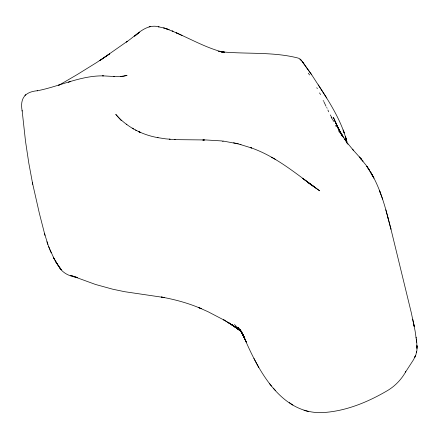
<?xml version="1.0" encoding="UTF-8"?>
<svg xmlns="http://www.w3.org/2000/svg" width="439" height="439" viewBox="0 0 439 439"><rect width="100%" height="100%" fill="white"/><g stroke="black" fill="none" stroke-linecap="round" stroke-linejoin="round"><path stroke-width="0.66" d="M390.792 228.483L411.332 312.864L415.102 330.973L416.803 342.941L416.957 350.196L415.865 354.855L413.549 359.689L405.537 372.036L405.779 371.679C401.224 379.735 394.721 386.507 386.616 391.089C366.719 402.678 344.385 411.716 321.112 412.665C279.369 413.143 257.139 367.915 243.118 335.155L246.328 342.113L244.6 338.425M416.595 352.385L416.732 351.529M415.535 355.667L414.756 357.302L415.234 356.347M120.467 76.408L121.817 76.337L113.778 76.534L114.327 76.529L102.616 75.837L103.357 75.87C80.463 75.503 59.358 86.527 37.183 90.802L37.458 90.73C24.771 91.828 19.848 98.534 22.164 111.029M25.791 94.615L24.88 95.329M58.469 85.506L77.319 74.504L96.767 62.448L109.69 53.827L99.686 60.664L127.151 41.425L126.185 42.111C136.15 35.789 145.71 23.19 159.05 26.878L158.402 26.779L164.4 28.112L163.714 27.92C183.837 34.725 201.945 46.715 222.672 52.06M59.095 84.947L58.447 85.166M68.248 82.285L70.717 81.511M122.349 76.567L123.458 76.26M124.012 76.106L127.063 75.431L121.427 76.353M149.117 26.823L150.357 26.587M222.513 51.912C247.497 54.173 273.173 51.742 297.68 57.953C299.305 57.805 302.943 62.151 300.007 59.111L301.335 60.45M218.156 51.473L224.587 52.126L221.327 51.797L222.6 51.983M222.891 141.001L238.311 143.893L251.624 148.003L250.362 147.57C276.499 156.465 297.56 175.007 319.652 190.817L302.685 178.415L315.817 187.963L307.821 182.608M222.771 51.994L221.031 51.725L222.249 52M221.991 140.952L206.012 139.964L174.629 139.629L175.117 139.618L165.931 138.883L157.25 137.566L158.045 137.687C141.896 134.866 126.531 126.887 115.77 114.381L121.323 120.676M233.548 142.779L238.311 143.893M308.282 411.48L304.024 410.372M222.222 141.149L223.116 141.391M240.062 144.354L240.995 144.618M173.098 31.334L172.072 30.917L172.357 31.037M182.081 35.51L176.088 32.695L178.283 33.726M231.726 324.69L241.434 331.533L229.147 323.06L237.274 328.372L228.181 322.533L233.762 325.974L224.351 320.24L208.102 311.761L198.373 307.41L201.336 308.71C188.534 303.168 175.007 299.508 161.3 297.022L164.598 297.593L124.566 291.683L112.741 289.208L95.521 284.467L70.575 275.368L77.412 277.508C69.806 276.411 62.272 273.234 58.579 266.089L61.438 269.859M135.448 129.993L136.562 130.608M271.511 157.217L275.357 159.357M132.194 128.144L133.675 129.028M228.768 322.912L223.605 319.784L224.351 320.24M289.23 402.558L292.884 405.054M235.809 327.489L234.678 326.715L241.231 331.472M241.099 331.412L236.319 327.67L241.148 331.385M236.319 327.67L241.439 331.675M239.661 330.293L241.088 331.467M241.022 331.374L238.575 329.321L241.423 331.719L238.443 329.014M238.695 329.151L241.812 332.098M359.3 156.866L361.138 159.044M234.426 324.514L241.851 332.12M273.316 388.158L275.401 390.441M352.358 149.134L359.887 157.519M240.561 330.885L241.845 332.29M238.273 328.345L241.79 332.224M352.704 149.518L353.428 150.314M362.674 160.817L359.969 157.705L366.384 165.596L373.54 177.427L371.904 174.365C381.518 191.316 386.144 210.446 390.946 229.153L385.826 209.798M361.648 159.56L360.803 158.594L361.741 159.856M352.912 149.743L347.825 143.537M301.247 60.335L311.739 74.844L326.66 97.952M326.621 107.528L327.176 108.192M302.186 61.46L303.81 63.529L302.186 61.46L302.652 62.02M241.675 332.125L239.721 329.722L241.812 332.405L238.114 327.362L243.453 335.561L240.215 330.079L242.114 333.36M269.519 383.637L271.461 386.035M331.171 117.257L332.652 119.693M302.839 62.256L311.739 74.844M340.999 134.789L341.811 135.87M308.343 73.253L309.583 74.954M346.618 141.885L345.976 141.001L346.832 142.231L340.702 132.858L342.705 136.156M346.799 142.675L347.968 144.283M59.633 267.581L55.901 261.88L56.861 263.504M331.983 117.811L330.254 114.93M335.566 125.367L336.285 126.778M318.335 84.925C329.826 102.731 341.663 121.093 346.876 141.885L346.338 139.657L347.26 143.58M316.771 87.718L317.337 88.607M319.488 92.92L319.844 93.485M55.193 260.689L53.273 257.161L57.251 264.108L56.291 262.544L56.84 263.449M340.34 132.134L343.671 137.923M55.243 260.832L56.269 262.555M342.102 135.157L340.247 132.04L341.943 134.905M338.957 129.763L340.653 132.644L337.245 126.399L340.263 131.974L334.99 121.142L339.106 130.356L333.442 117.46L336.724 125.247M370 171.095L370.9 172.631M241.439 332.213L243.036 335.061L240.106 329.788L243.036 335.061M258.73 367.509L253.934 358.433M241.499 332.29L243.239 335.528M328.679 111.808L327.878 109.953M54.156 258.895L48.416 246.049L44.46 233.367M337.772 127.233L338.935 129.489M242.158 333.448L243.579 336.214L241.949 332.971L244.71 338.59L242.191 333.393L244.644 338.546L242.729 334.106L244.024 337.179M333.404 120.725L333.662 121.252M323.916 101.81L325.996 106.216M244.391 337.986L243.59 336.247L245.247 339.852M338.699 130.844L339.566 132.792M49.914 249.862L51.22 252.869M380.778 193.895L379.444 190.515L382.616 199.158M336.954 125.839L337.629 127.617M48.696 246.619L49.591 249.089L49.305 248.309M46.913 241.735L47.829 244.419M323.175 100.443L323.378 101.157M320.267 93.897L320.459 94.599M345.498 136.661L346.256 139.426L345.641 137.149M45.014 235.403L39.34 213.233L32.327 182.278M388.027 217.843L388.219 218.622M333.02 120.462L333.141 121.021M412.737 319.158L414.273 326.583L413.362 322.111M32.749 184.375L28.82 163.198L25.511 141.281L22.115 110.474M416.112 337.245L416.232 338.057M417.05 348.736L417.028 346.344M138.719 32.854L134.526 36.207L139.64 32.173L138.719 32.854M203.954 139.997L202.813 140.085L204.415 139.975L203.954 139.997M169.284 139.168L169.959 139.339L169.284 139.168M168.999 29.627L165.942 28.617L168.999 29.627M140.074 132.26L138.861 131.766L140.579 132.474L140.074 132.26M126.844 124.572L126.212 124.155L126.794 124.55M362.91 161.031L362.46 160.531L362.927 161.058M61.01 269.403L59.858 267.883L61.01 269.403M345.35 140.107L344.747 139.3L345.652 140.518L345.35 140.107M367.383 167.029L366.823 166.244L369.594 170.425L367.383 167.029M58.53 266.034L57.553 264.519L58.53 266.034M373.315 177.016L371.921 174.53L373.94 178.152L373.315 177.016M371.328 173.405L370.818 172.489L371.904 174.448L371.328 173.405M343.748 131.579L343.144 129.993L344.269 132.979L343.748 131.579M416.688 342.025L416.391 339.226L416.688 342.025M416.995 346.179L416.99 345.57L417.001 347.282L416.995 346.179"/></g></svg>
